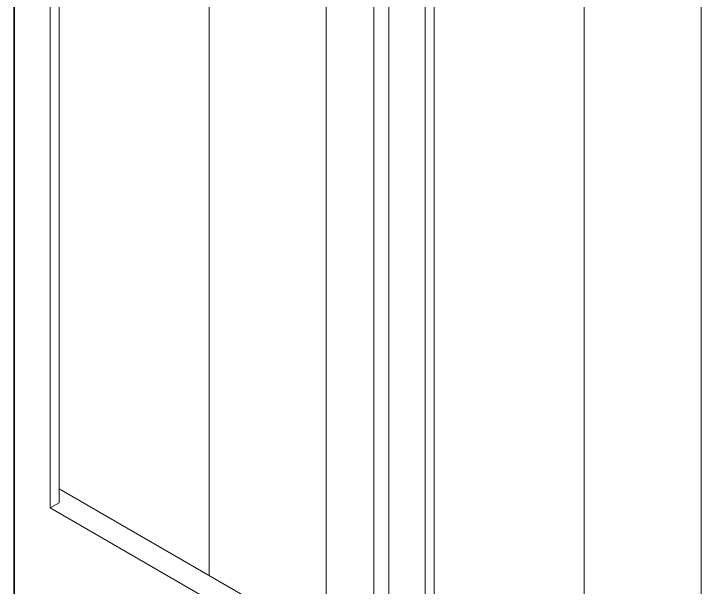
# Model space of a CAD drawing. Header units: inches. Extents: x 67578 to 72421, y -34894 to -31675.
# Drawn here: x 70329.3 to 70361.79, y -33386.85 to -33359.75 of the extents above; entities that cross this region are included whole.
import ezdxf

# ---------------------------------------------------------------- set-up
doc = ezdxf.new("R2010")
doc.units = ezdxf.units.IN
doc.header["$MEASUREMENT"] = 0

# ---------------------------------------------------------------- blocks, each defined once
blk = doc.blocks.new('ET200S')
at = {"lineweight": 0}
for p, q in [((76.1, 30.994), (76.1, -34.49)), ((76.122, -34.556), (76.122, 30.927)), ((86.794, -40.491), (86.794, 24.993)), ((87.243, 24.924), (87.243, -40.56)), ((77.177, 16.909), (77.177, -22.283)), ((77.444, -22.129), (77.444, 16.818)), ((81.903, 12.452), (81.903, -24.291)), ((85.38, 12.173), (85.38, -27.019)), ((88.321, 10.839), (88.321, -28.353)), ((88.587, -28.199), (88.587, 10.748)), ((93.046, 6.382), (93.046, -30.361)), ((96.523, 6.103), (96.523, -33.089)), ((77.444, -21.716), (85.38, -26.298)), ((77.177, -22.283), (77.444, -22.129)), ((85.38, -27.019), (77.177, -22.283))]:
    blk.add_line(p, q, dxfattribs=at)

msp = doc.modelspace()

# ---------------------------------------------------------------- block references
at = {"xscale": 1.59100124616462, "yscale": 1.59100124616462, "zscale": 1.59100124616462}
msp.add_blockref('ET200S', (70208.226, -33347.652), dxfattribs=at)

doc.saveas('drawing.dxf')
